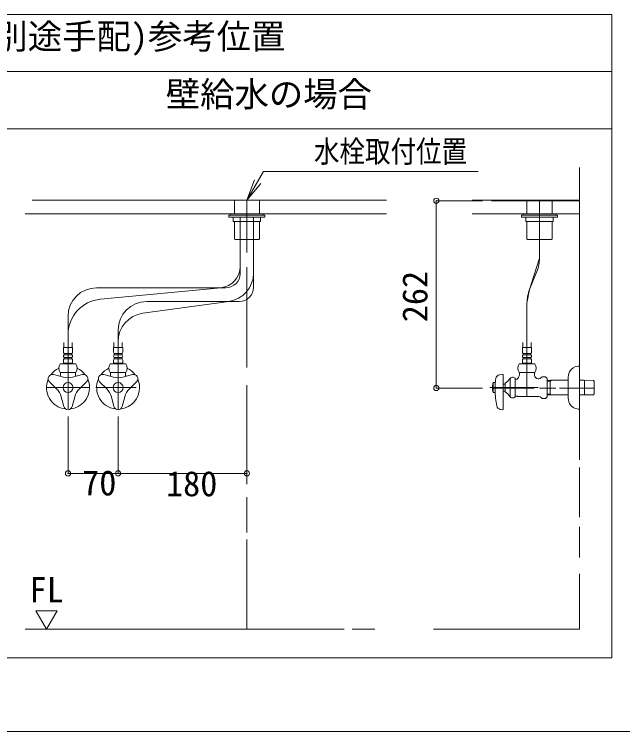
# Model space of a CAD drawing. Units: millimetres at full size, sheet at 1:8; details may follow other scales. Extents: x -1603 to 1623, y -1099 to 1081.
# Drawn here: x 608 to 1175, y -1099 to -431 of the extents above; entities that cross this region are included whole.
import ezdxf
from ezdxf.enums import TextEntityAlignment as Align

# ---------------------------------------------------------------- set-up
doc = ezdxf.new("R2010")
doc.units = ezdxf.units.MM
doc.header["$LTSCALE"] = 8
doc.header["$PDMODE"] = 32
doc.header["$PDSIZE"] = 4.8
doc.layers.add('F-0', color=7, linetype='Continuous', lineweight=15)
doc.styles.add('ＭＳ ゴシック', font='')
doc.styles.get('ＭＳ ゴシック').set_extended_font_data('MS Gothic')

msp = doc.modelspace()

# ---------------------------------------------------------------- linework, layer by layer
at = {"layer": 'F-0', "lineweight": 18}
for p, q in [((31.756, -430.541), (1165.089, -430.541)), ((31.756, -483.874), (1165.089, -483.874))]:
    msp.add_line(p, q, dxfattribs=at)
at = {"layer": 'F-0'}
for p, q in [((598.422, -537.208), (1165.089, -537.208)), ((1135.089, -573.208), (1135.089, -604.294)), ((1135.089, -573.208), (1135.089, -671.065)), ((825.089, -603.874), (840.485, -577.208)), ((840.485, -577.208), (1040.485, -577.208)), ((825.089, -603.874), (832.202, -584.887)), ((825.089, -603.874), (835.089, -586.554)), ((825.089, -603.874), (837.976, -588.221)), ((624.932, -603.874), (955.089, -603.874)), ((955.089, -603.874), (625.983, -603.874)), ((813.422, -603.874), (813.422, -616.541)), ((825.089, -603.911), (825.089, -652.693)), ((836.756, -616.541), (836.756, -603.874)), ((1054.835, -604.294), (1053.04, -604.294)), ((1135.089, -604.294), (1054.835, -604.294)), ((1086.089, -616.541), (1086.089, -603.874)), ((1097.756, -657.858), (1097.756, -603.874)), ((1109.422, -603.874), (1109.422, -616.541)), ((1135.089, -604.294), (1135.089, -642.15)), ((618.422, -616.541), (631.766, -616.541)), ((955.089, -616.541), (625.832, -616.541)), ((808.422, -617.874), (808.422, -619.541)), ((841.756, -617.874), (808.422, -617.874)), ((808.422, -619.541), (841.756, -619.541)), ((809.756, -616.541), (840.422, -616.541)), ((809.756, -617.874), (809.756, -616.541)), ((840.422, -617.874), (809.756, -617.874)), ((837.756, -619.541), (812.422, -619.541)), ((812.422, -619.541), (812.422, -623.541)), ((818.885, -665.54), (818.885, -619.367)), ((831.293, -671.806), (831.293, -619.602)), ((837.756, -623.541), (837.756, -619.541)), ((840.422, -616.541), (840.422, -617.874)), ((841.756, -619.541), (841.756, -617.874)), ((841.756, -618.874), (841.756, -619.541)), ((1035.089, -616.541), (1054.522, -616.541)), ((1135.089, -616.541), (1053.027, -616.541)), ((1053.382, -616.541), (1135.089, -616.541)), ((1081.089, -619.541), (1081.089, -617.874)), ((1081.089, -617.874), (1114.422, -617.874)), ((1081.089, -618.874), (1081.089, -619.541)), ((1114.422, -619.541), (1081.089, -619.541)), ((1082.422, -616.541), (1082.422, -617.874)), ((1113.089, -616.541), (1082.422, -616.541)), ((1082.422, -617.874), (1113.089, -617.874)), ((1085.089, -619.541), (1110.422, -619.541)), ((1085.089, -623.541), (1085.089, -619.541)), ((1110.422, -619.541), (1110.422, -623.541)), ((1113.089, -617.874), (1113.089, -616.541)), ((1114.422, -617.874), (1114.422, -619.541)), ((812.422, -623.541), (837.756, -623.541)), ((813.422, -623.541), (813.422, -639.808)), ((818.885, -665.54), (818.885, -623.541)), ((831.293, -671.806), (831.293, -623.541)), ((836.756, -639.808), (836.756, -623.541)), ((1110.422, -623.541), (1085.089, -623.541)), ((1086.089, -639.808), (1086.089, -623.541)), ((1109.422, -623.541), (1109.422, -639.808)), ((813.922, -640.308), (813.422, -639.808)), ((814.089, -640.474), (813.922, -640.308)), ((814.089, -640.474), (835.489, -640.474)), ((835.489, -640.474), (836.089, -640.474)), ((836.256, -640.308), (836.089, -640.474)), ((836.756, -639.808), (836.256, -640.308)), ((1086.089, -639.808), (1086.589, -640.308)), ((1086.589, -640.308), (1086.756, -640.474)), ((1087.356, -640.474), (1086.756, -640.474)), ((1108.756, -640.474), (1087.356, -640.474)), ((1108.756, -640.474), (1108.922, -640.308)), ((1108.922, -640.308), (1109.422, -639.808)), ((818.885, -672.117), (818.885, -665.54)), ((825.089, -666.183), (825.089, -759.867)), ((1135.089, -663.626), (1135.089, -689.498)), ((831.293, -684.89), (831.293, -671.806)), ((1095.334, -670.33), (1088.522, -687.214)), ((685.089, -685.45), (800.783, -685.45)), ((688.592, -696.146), (800.783, -685.45)), ((805.552, -685.45), (800.783, -685.45)), ((1135.089, -682.992), (1135.089, -708.292)), ((728.113, -709.274), (808.268, -698.223)), ((731.756, -698.223), (808.268, -698.223)), ((817.959, -698.223), (808.268, -698.223)), ((1086.101, -699.686), (1086.101, -786.874)), ((1135.089, -697.811), (1135.089, -838.188)), ((658.422, -712.117), (658.422, -729.329)), ((705.089, -724.89), (705.089, -735.691)), ((1135.089, -722.388), (1135.089, -845.741)), ((658.422, -729.329), (658.422, -798.394)), ((658.422, -729.329), (658.422, -798.394)), ((662.689, -741.008), (654.156, -741.008)), ((654.156, -741.008), (654.156, -745.508)), ((654.598, -736.402), (654.597, -741.008)), ((662.262, -741.008), (662.264, -736.402)), ((662.689, -745.508), (662.689, -741.008)), ((709.356, -741.008), (700.822, -741.008)), ((700.822, -741.008), (700.822, -745.508)), ((701.265, -736.402), (701.264, -741.008)), ((705.089, -735.691), (705.089, -799.208)), ((705.089, -735.691), (705.089, -799.208)), ((708.929, -741.008), (708.931, -736.402)), ((709.356, -745.508), (709.356, -741.008)), ((1081.834, -741.008), (1090.367, -741.008)), ((1081.834, -745.508), (1081.834, -741.008)), ((1082.261, -741.008), (1082.259, -736.402)), ((1089.925, -736.402), (1089.926, -741.008)), ((1090.367, -741.008), (1090.367, -745.508)), ((654.756, -746.674), (662.089, -746.674)), ((654.756, -748.008), (654.756, -746.674)), ((662.089, -748.008), (654.756, -748.008)), ((662.089, -746.674), (662.089, -748.008)), ((701.422, -746.674), (708.756, -746.674)), ((701.422, -748.008), (701.422, -746.674)), ((708.756, -748.008), (701.422, -748.008)), ((708.756, -746.674), (708.756, -748.008)), ((1089.767, -746.674), (1082.434, -746.674)), ((1082.434, -746.674), (1082.434, -748.008)), ((1082.434, -748.008), (1089.767, -748.008)), ((1089.767, -748.008), (1089.767, -746.674)), ((654.156, -752.841), (654.156, -755.008)), ((654.756, -750.341), (662.089, -750.341)), ((654.756, -751.674), (654.756, -750.341)), ((662.089, -751.674), (654.756, -751.674)), ((654.822, -755.674), (662.022, -755.674)), ((662.089, -750.341), (662.089, -751.674)), ((662.689, -755.008), (662.689, -752.841)), ((700.822, -752.841), (700.822, -755.008)), ((701.422, -750.341), (708.756, -750.341)), ((701.422, -751.674), (701.422, -750.341)), ((708.756, -751.674), (701.422, -751.674)), ((701.489, -755.674), (708.689, -755.674)), ((708.756, -750.341), (708.756, -751.674)), ((709.356, -755.008), (709.356, -752.841)), ((1081.834, -755.008), (1081.834, -752.841)), ((1089.767, -750.341), (1082.434, -750.341)), ((1082.434, -750.341), (1082.434, -751.674)), ((1082.434, -751.674), (1089.767, -751.674)), ((1089.701, -755.674), (1082.501, -755.674)), ((1089.767, -751.674), (1089.767, -750.341)), ((1090.367, -752.841), (1090.367, -755.008)), ((651.175, -756.341), (665.669, -756.341)), ((697.842, -756.341), (712.336, -756.341)), ((1093.348, -756.341), (1078.854, -756.341)), ((1135.089, -758.541), (1133.756, -758.541)), ((1135.089, -758.541), (1135.089, -798.341)), ((645.024, -766.344), (654.109, -768.778)), ((665.669, -764.541), (651.175, -764.541)), ((651.422, -764.541), (651.422, -765.883)), ((651.422, -764.541), (652.197, -764.541)), ((652.197, -764.541), (664.648, -764.541)), ((671.821, -766.344), (662.736, -768.778)), ((664.648, -764.541), (665.422, -764.541)), ((665.422, -764.541), (665.422, -765.883)), ((665.422, -765.883), (665.422, -766.874)), ((691.69, -766.344), (700.775, -768.778)), ((712.336, -764.541), (697.842, -764.541)), ((698.089, -764.541), (698.089, -765.883)), ((698.089, -764.541), (698.864, -764.541)), ((698.864, -764.541), (711.314, -764.541)), ((718.487, -766.344), (709.403, -768.778)), ((711.314, -764.541), (712.089, -764.541)), ((712.089, -764.541), (712.089, -765.883)), ((712.089, -765.883), (712.089, -766.874)), ((1060.461, -766.673), (1063.388, -766.261)), ((1063.767, -766.591), (1063.767, -798.824)), ((1078.854, -764.541), (1093.348, -764.541)), ((1079.101, -764.541), (1079.875, -764.541)), ((1079.101, -764.541), (1079.101, -765.883)), ((1079.875, -764.541), (1092.326, -764.541)), ((1092.326, -764.541), (1093.101, -764.541)), ((1100.101, -768.534), (1099.403, -769.231)), ((1103.26, -768.534), (1100.101, -768.534)), ((1103.26, -768.534), (1104.767, -770.041)), ((641.16, -773.036), (647.811, -779.687)), ((675.684, -773.036), (669.034, -779.687)), ((687.827, -773.036), (694.477, -779.687)), ((722.351, -773.036), (715.7, -779.687)), ((1054.567, -773.874), (1054.348, -774.708)), ((1054.567, -773.874), (1056.434, -773.874)), ((1054.567, -773.874), (1054.567, -783.208)), ((1056.434, -783.208), (1056.434, -773.874)), ((1063.767, -775.374), (1065.767, -775.374)), ((1065.767, -774.541), (1065.767, -782.541)), ((1070.387, -772.758), (1070.387, -769.817)), ((1070.387, -772.758), (1070.387, -784.325)), ((1075.101, -787.255), (1075.101, -769.827)), ((1077.04, -770.541), (1077.373, -770.208)), ((1096.434, -770.208), (1097.046, -770.208)), ((1104.767, -787.041), (1104.767, -770.041)), ((1104.767, -771.783), (1108.101, -771.711)), ((1104.767, -772.567), (1107.767, -772.494)), ((1109.173, -771.674), (1107.767, -772.486)), ((1107.767, -771.711), (1107.767, -785.371)), ((1108.101, -771.711), (1109.507, -771.674)), ((1124.422, -770.405), (1124.422, -786.677)), ((1135.089, -771.674), (1138.028, -771.674)), ((1138.028, -771.674), (1139.434, -771.711)), ((1139.434, -771.711), (1147.994, -771.895)), ((1139.767, -772.486), (1139.767, -771.711)), ((1139.767, -785.371), (1139.767, -772.486)), ((1147.994, -771.895), (1148.767, -772.711)), ((1148.767, -772.712), (1148.767, -772.711)), ((1148.767, -773.041), (1148.767, -772.712)), ((1148.767, -784.041), (1148.767, -773.041)), ((638.422, -778.541), (678.422, -778.541)), ((678.422, -778.541), (638.422, -778.541)), ((684.418, -778.541), (689.283, -778.541)), ((685.089, -778.541), (721.965, -778.541)), ((825.089, -776.355), (825.089, -868.539)), ((1096.596, -778.541), (1051.489, -778.541)), ((1092.708, -778.925), (1054.567, -778.925)), ((1065.767, -781.708), (1063.767, -781.708)), ((1112.86, -778.925), (1097.671, -778.925)), ((1148.767, -778.925), (1116.475, -778.925)), ((654.558, -796.243), (652.124, -787.158)), ((662.286, -796.243), (664.72, -787.158)), ((701.225, -796.243), (698.791, -787.158)), ((708.953, -796.243), (711.387, -787.158)), ((1075.101, -786.541), (1076.101, -786.541)), ((1076.101, -786.541), (1077.04, -786.541)), ((1077.04, -786.541), (1077.373, -786.874)), ((1077.373, -786.874), (1097.046, -786.874)), ((1100.101, -788.548), (1099.403, -787.851)), ((1107.767, -784.588), (1104.767, -784.515)), ((1108.101, -785.371), (1104.767, -785.3)), ((1107.767, -784.596), (1109.173, -785.408)), ((1109.507, -785.408), (1108.101, -785.371)), ((1123.767, -785.408), (1109.507, -785.408)), ((1124.422, -785.408), (1123.767, -785.408)), ((1138.028, -785.408), (1135.089, -785.408)), ((1139.434, -785.371), (1138.028, -785.408)), ((1147.994, -785.187), (1139.434, -785.371)), ((1148.767, -784.371), (1147.994, -785.187)), ((1148.767, -784.37), (1148.767, -784.041)), ((1148.767, -784.371), (1148.767, -784.37)), ((1061.244, -798.853), (1063.388, -799.154)), ((825.089, -822.822), (825.089, -864.792)), ((1135.089, -853.003), (1135.089, -899.193)), ((825.089, -880.531), (825.089, -913.545)), ((1135.089, -908.199), (1135.089, -937.074)), ((825.089, -920.051), (825.089, -1003.874)), ((1135.089, -952.063), (1135.089, -1003.874)), ((628.422, -986.554), (648.422, -986.554)), ((638.422, -1003.874), (628.422, -986.554)), ((648.422, -986.554), (638.422, -1003.874)), ((618.422, -1003.874), (729.426, -1003.874)), ((638.422, -1003.874), (716.935, -1003.874)), ((729.426, -1003.874), (762.215, -1003.874)), ((732.548, -1003.874), (747.121, -1003.874)), ((762.735, -1003.874), (912.462, -1003.874)), ((776.788, -1003.874), (915.672, -1003.874)), ((923.237, -1003.874), (944.21, -1003.874)), ((998.859, -1003.874), (1135.089, -1003.874)), ((1035.089, -1003.874), (1135.089, -1003.874)), ((-1603.338, -1099.302), (1603.255, -1099.302))]:
    msp.add_line(p, q, dxfattribs=at)
at = {"layer": 'F-0', "color": 4, "lineweight": 9}
for p, q in [((1001.624, -604.294), (1001.624, -778.925)), ((1001.624, -604.294), (1044.794, -604.294)), ((1001.624, -778.925), (1044.794, -778.925)), ((658.422, -858.482), (658.422, -805.42)), ((705.089, -858.482), (705.089, -805.42)), ((825.089, -858.482), (825.089, -805.42)), ((658.422, -858.482), (705.089, -858.482)), ((705.089, -858.482), (825.089, -858.482))]:
    msp.add_line(p, q, dxfattribs=at)
at = {"layer": 'F-0', "lineweight": 18}
msp.add_lwpolyline([(1165.089, -430.541), (1165.089, -1030.541), (598.422, -1030.541)], dxfattribs=at)
at = {"layer": 'F-0'}
for points in [[(1035.089, -603.874), (1054.472, -603.874), (1135.089, -603.874)], [(1086.101, -786.874), (1086.101, -699.686), (1088.522, -687.214), (1097.756, -657.858), (1097.756, -603.874)], [(836.089, -640.474), (836.022, -640.474), (823.756, -640.474)], [(1086.756, -640.474), (1086.822, -640.474), (1099.089, -640.474)], [(654.756, -755.674), (654.422, -756.008), (654.422, -756.341)], [(662.422, -756.341), (662.422, -756.008), (662.089, -755.674)], [(701.422, -755.674), (701.089, -756.008), (701.089, -756.341)], [(709.089, -756.341), (709.089, -756.008), (708.756, -755.674)], [(1082.101, -756.341), (1082.101, -756.008), (1082.434, -755.674)], [(1089.767, -755.674), (1090.101, -756.008), (1090.101, -756.341)], [(1093.101, -764.541), (1093.101, -765.883), (1093.101, -766.874)], [(1077.04, -770.541), (1076.101, -770.541), (1075.101, -770.541)], [(1109.507, -771.674), (1123.767, -771.674), (1124.422, -771.674)], [(1056.434, -783.208), (1054.567, -783.208), (1054.388, -782.541)], [(1070.387, -784.325), (1070.387, -786.874), (1070.387, -787.096)], [(1104.767, -787.041), (1103.26, -788.548), (1100.101, -788.548)], [(1133.756, -798.541), (1135.089, -798.541), (1135.089, -798.341)]]:
    msp.add_lwpolyline(points, dxfattribs=at)
for centre in [(658.422, -778.541), (705.089, -778.541)]:
    msp.add_circle(centre, 4.667, dxfattribs=at)
for centre, radius, start, end in [((1064.422, -657.858), 33.333, 338.02737, 0), ((798.885, -665.54), 20, 275.44583, 360), ((805.552, -672.117), 13.333, 270, 0), ((804.626, -671.806), 26.667, 277.84996, 0), ((685.089, -712.117), 26.667, 90, 180), ((817.959, -684.89), 13.333, 270, 0), ((1119.434, -699.686), 33.333, 158.02737, 180), ((691.756, -729.329), 33.333, 95.44583, 180), ((731.756, -724.89), 26.667, 90, 180), ((731.756, -735.691), 26.667, 97.84996, 180), ((655.59, -745.508), 1.434, 180, 234.43222), ((655.59, -749.174), 1.434, 125.56778, 234.43222), ((661.255, -745.508), 1.434, 305.56778, 0), ((661.255, -749.174), 1.434, 305.56778, 54.43222), ((702.256, -745.508), 1.434, 180, 234.43222), ((702.256, -749.174), 1.434, 125.56778, 234.43222), ((707.921, -745.508), 1.434, 305.56778, 0), ((707.921, -749.174), 1.434, 305.56778, 54.43222), ((1083.268, -745.508), 1.434, 180, 234.43222), ((1083.268, -749.174), 1.434, 125.56778, 234.43222), ((1088.933, -745.508), 1.434, 305.56778, 0), ((1088.933, -749.174), 1.434, 305.56778, 54.43222), ((654.822, -755.008), 0.667, 180, 270), ((655.59, -752.841), 1.434, 125.56778, 180), ((662.022, -755.008), 0.667, 270, 0), ((661.255, -752.841), 1.434, 0, 54.43222), ((702.256, -752.841), 1.434, 125.56778, 180), ((701.489, -755.008), 0.667, 180, 270), ((708.689, -755.008), 0.667, 270, 0), ((707.921, -752.841), 1.434, 0, 54.43222), ((1083.268, -752.841), 1.434, 125.56778, 180), ((1082.501, -755.008), 0.667, 180, 270), ((1089.701, -755.008), 0.667, 270, 0), ((1088.933, -752.841), 1.434, 0, 54.43222), ((658.422, -778.541), 20, 115.15066, 143.05689), ((657.256, -760.441), 7.333, 146.00705, 213.99295), ((659.589, -760.441), 7.333, 326.00705, 33.99295), ((658.422, -778.541), 20, 36.94311, 64.84934), ((705.089, -778.541), 20, 115.15066, 143.05689), ((703.922, -760.441), 7.333, 146.00705, 213.99295), ((706.256, -760.441), 7.333, 326.00705, 33.99295), ((705.089, -778.541), 20, 36.94311, 64.84934), ((1084.934, -760.441), 7.333, 146.00705, 213.99295), ((1087.267, -760.441), 7.333, 326.00705, 33.99295), ((1133.756, -767.208), 8.667, 90, 156.44354), ((643.988, -770.208), 4, 75, 225), ((645.146, -765.883), 6.277, 340.64106, 0), ((658.422, -752.68), 16.667, 255, 285), ((668.756, -766.874), 3.333, 180, 199.83613), ((672.856, -770.208), 4, 315, 105), ((690.655, -770.208), 4, 75, 225), ((691.812, -765.883), 6.277, 340.64106, 0), ((705.089, -752.68), 16.667, 255, 285), ((715.422, -766.874), 3.333, 180, 199.83613), ((719.523, -770.208), 4, 315, 105), ((1061.018, -770.634), 4, 98.00409, 170.40851), ((1063.434, -766.591), 0.333, 0, 98.00409), ((1072.767, -772.208), 3.333, 45.573, 143.1301), ((1072.824, -765.883), 6.277, 316.4444, 0), ((1096.434, -766.874), 3.333, 180, 270), ((1141.089, -770.405), 16.667, 156.44354, 180), ((658.422, -778.541), 20, 156.94311, 263.05689), ((658.422, -778.541), 20, 0, 23.05689), ((705.089, -778.541), 20, 156.94311, 263.05689), ((705.089, -778.541), 20, 0, 23.05689), ((1070.567, -778.541), 16.667, 166.70293, 180), ((1106.375, -778.298), 50, 170.40851, 177.22136), ((1056.83, -761.27), 16, 303.95919, 326.04081), ((1097.046, -766.874), 3.333, 270, 315), ((636.025, -791.472), 16.667, 15, 45), ((658.422, -778.541), 20, 276.94311, 0), ((680.819, -791.472), 16.667, 135, 165), ((682.692, -791.472), 16.667, 15, 45), ((705.089, -778.541), 20, 276.94311, 0), ((727.486, -791.472), 16.667, 135, 165), ((1070.567, -778.541), 16.667, 180, 193.29707), ((1070.567, -778.541), 16.667, 193.29707, 193.88654), ((1156.434, -778.541), 100.035, 181.52753, 189.8029), ((1056.83, -795.812), 16, 33.95919, 56.04081), ((1072.767, -784.874), 3.333, 216.8699, 314.427), ((1097.046, -790.208), 3.333, 45, 90), ((1141.089, -786.677), 16.667, 180, 203.55646), ((1061.801, -794.892), 4, 189.8029, 262), ((1133.756, -789.874), 8.667, 203.55646, 270), ((658.422, -795.208), 4, 195, 345), ((705.089, -795.208), 4, 195, 345), ((1063.434, -798.824), 0.333, 262, 0)]:
    msp.add_arc(centre, radius, start, end, dxfattribs=at)
at = {"layer": 'F-0', "color": 6}
for p in [(1001.624, -604.294), (1001.624, -778.925), (658.422, -858.482), (705.089, -858.482), (825.089, -858.482)]:
    msp.add_point(p, dxfattribs=at)

# ---------------------------------------------------------------- texts
at = {"layer": 'F-0', "style": 'ＭＳ ゴシック'}
for s, p in [('止水栓(別途手配)参考位置', (477.004, -469.88)), ('壁給水の場合', (749.591, -523.715)), ('70', (671.591, -886.109)), ('180', (749.717, -886.859)), ('FL', (622.527, -985.761))]:
    msp.add_text(s, height=23.46, dxfattribs=at).set_placement(p, align=Align.BOTTOM_LEFT)
at = {"layer": 'F-0', "style": 'ＭＳ ゴシック', "width": 0.85}
msp.add_text('水栓取付位置', height=20.53, dxfattribs=at).set_placement((887.571, -574.777), align=Align.BOTTOM_LEFT)
at = {"layer": 'F-0', "style": 'ＭＳ ゴシック'}
msp.add_text('262', height=23.46, rotation=90, dxfattribs=at).set_placement((1000.413, -717.597), align=Align.BOTTOM_LEFT)

doc.saveas('drawing.dxf')
